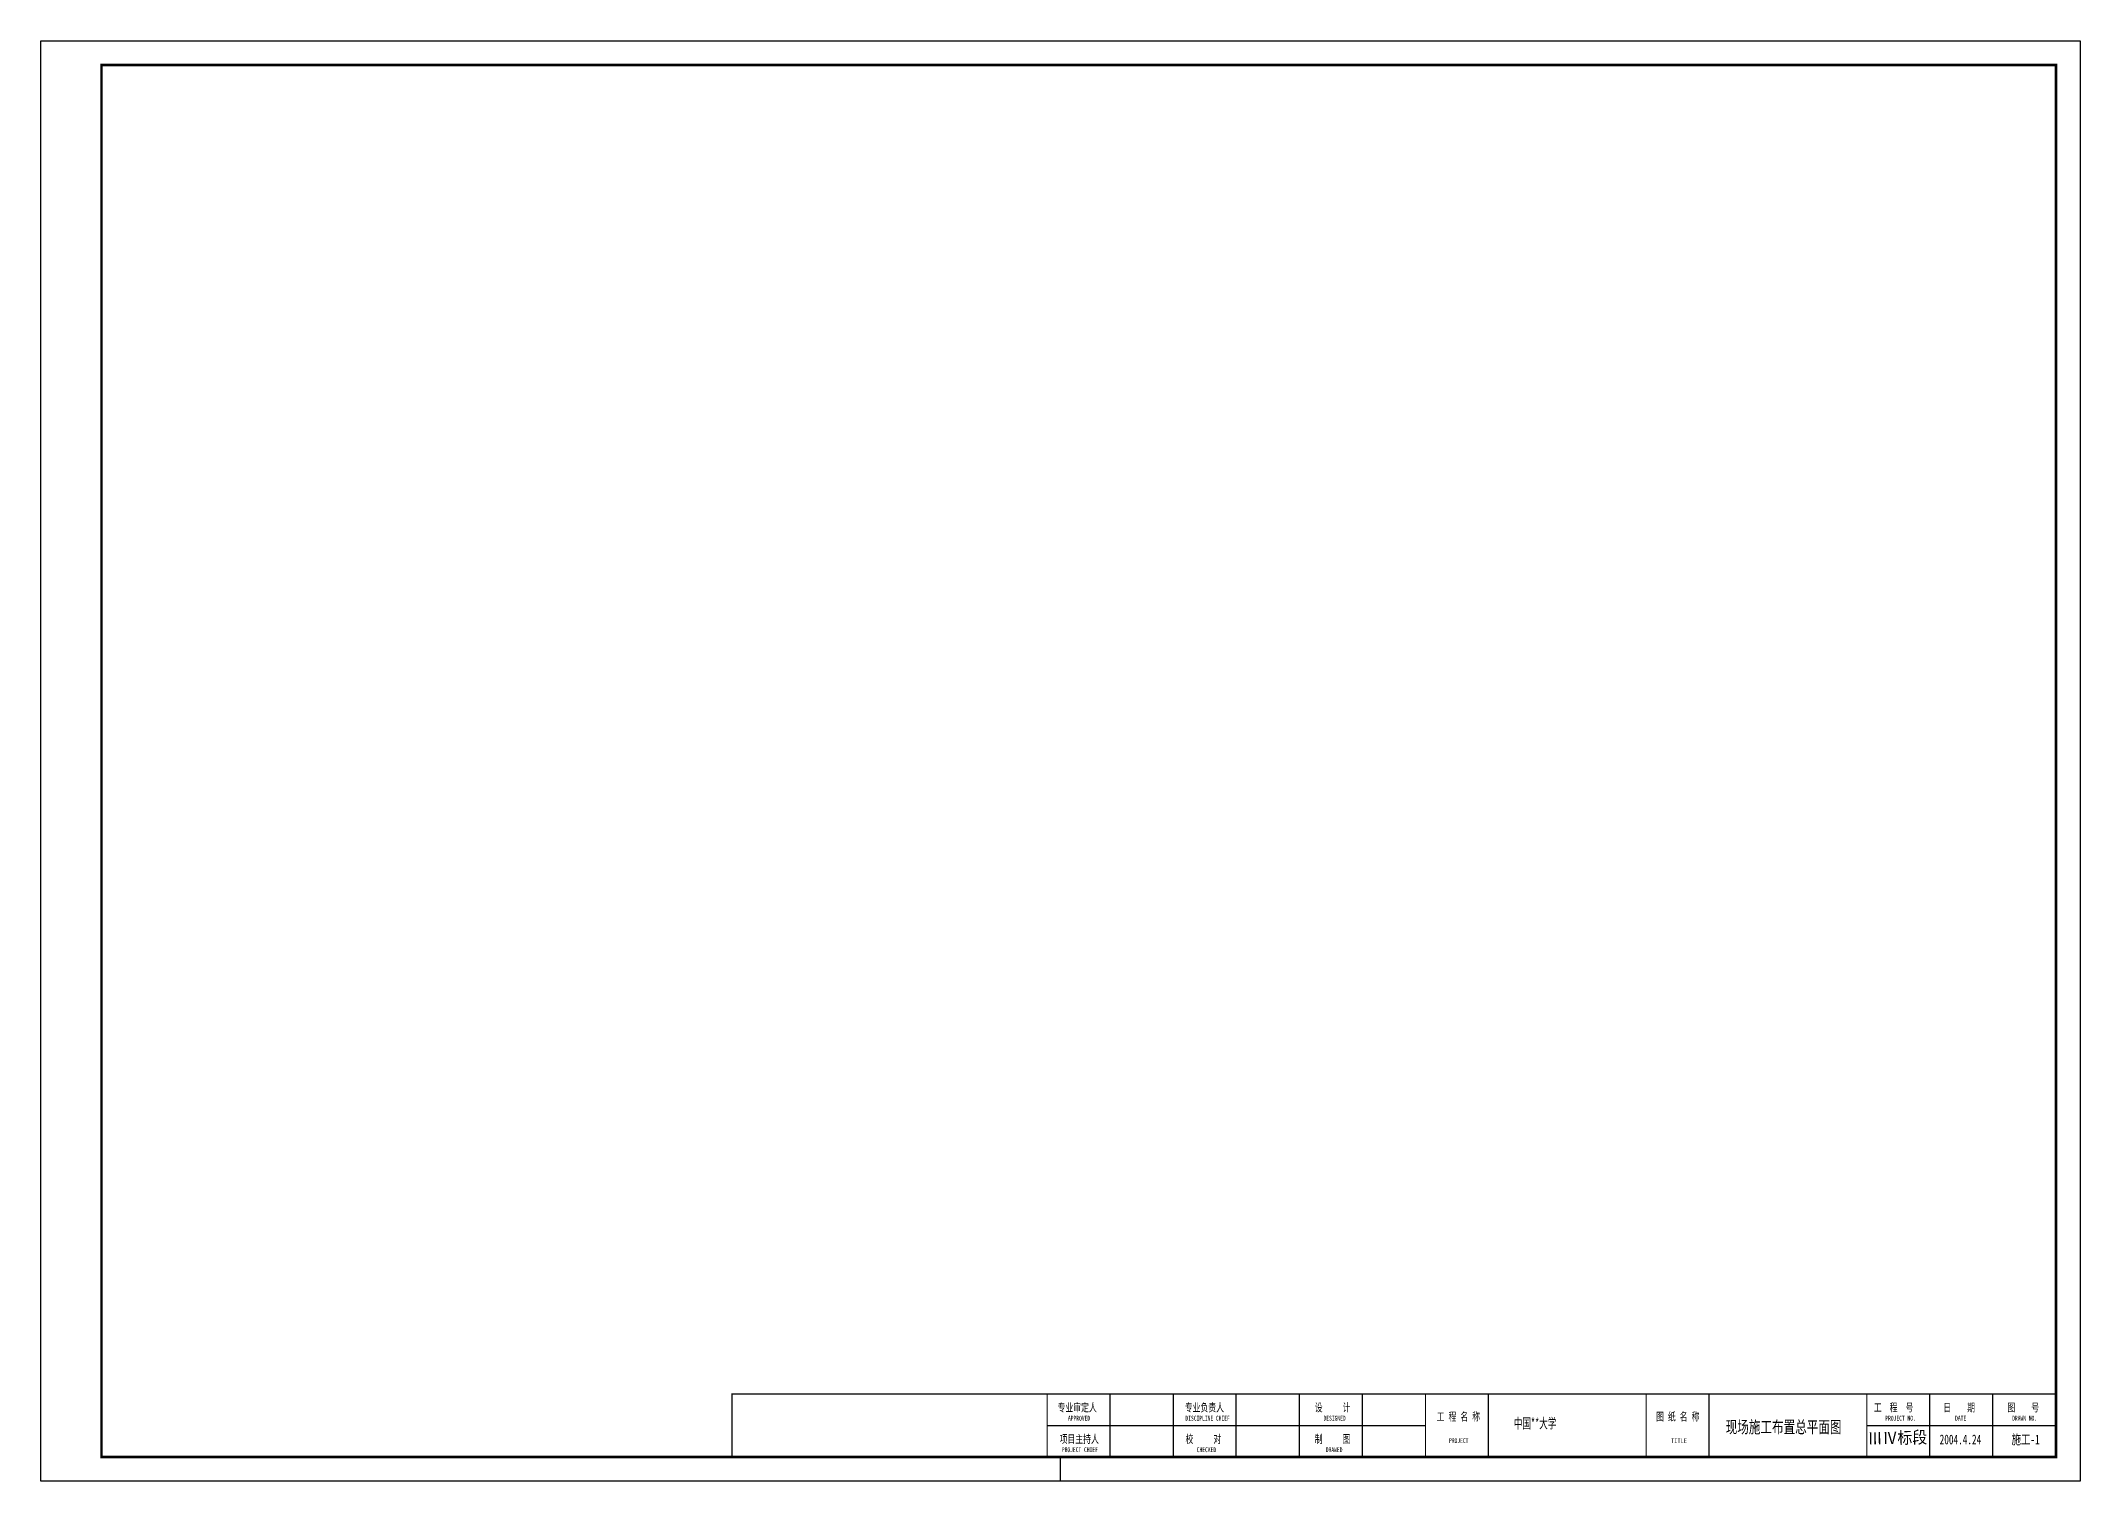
# Model space of a CAD drawing. Extents: x -2559594620 to 78738230735, y -11255911858 to 52366733330.
# Drawn here: x 55431025221 to 78738230735, y 35904806962 to 52366733330 of the extents above; entities that cross this region are included whole.
import ezdxf

# ---------------------------------------------------------------- set-up
doc = ezdxf.new("R2010")
doc.units = 0
doc.header["$LTSCALE"] = 100
doc.layers.add('DRAWING', color=11, linetype='CONTINUOUS')
doc.styles.add('-黑体', font='SIMHEI.TTF', dxfattribs={"width": 0.9})

msp = doc.modelspace()

# ---------------------------------------------------------------- linework, layer by layer
at = {"layer": 'DRAWING'}
for p, q in [((55431025221, 35904806962), (55431025221, 52366733330)), ((55431025221, 52366733330), (78738230735, 52366733330)), ((78738230735, 52366733330), (78738230735, 35904806962)), ((67652758433, 36181943770), (67652758433, 36902499469)), ((69093869832, 36181943770), (69093869832, 36902499469)), ((70534981231, 36181943770), (70534981231, 36902499469)), ((71976092631, 36181943770), (71976092631, 36902499469)), ((74498037579, 36181943770), (74498037579, 36902499469)), ((77019982528, 36181943770), (77019982528, 36902499469)), ((77740538228, 36181943770), (77740538228, 36902499469)), ((66932202733, 36542221619), (71255536931, 36542221619)), ((76299426828, 36542221619), (78461093927, 36542221619)), ((67084627978, 35904806962), (67084627978, 36181943770)), ((78738230735, 35904806962), (55431025221, 35904806962))]:
    msp.add_line(p, q, dxfattribs=at)
at = {"layer": 'DRAWING', "const_width": 27713681}
msp.add_lwpolyline([(56123867239, 36181943770), (78461093927, 36181943770), (78461093927, 52089596522), (56123867239, 52089596522)], close=True, dxfattribs=at)
at = {"layer": 'DRAWING', "const_width": 13856840}
for points in [[(63329424235, 36181943770), (63329424235, 36902499469), (78461093927, 36902499469)], [(66932202733, 36181943770), (66932202733, 36902499469)], [(68373314133, 36181943770), (68373314133, 36902499469)], [(69814425532, 36181943770), (69814425532, 36902499469)], [(71255536931, 36181943770), (71255536931, 36902499469)], [(73777481880, 36181943770), (73777481880, 36902499469)], [(76299426828, 36181943770), (76299426828, 36902499469)]]:
    msp.add_lwpolyline(points, dxfattribs=at)

# ---------------------------------------------------------------- texts
at = {"layer": 'DRAWING', "style": '-黑体'}
for s, height, width, p in [('专业审定人', 91455146.5, 0.7, (67051290708, 36701024996)), ('APPROVED', 55427361.5, 0.7, (67170122795, 36597552415)), ('专业负责人', 91455146.5, 0.7, (68505026381, 36701024996)), ('DISCIPLINE CHIEF', 55427361.51, 0.7, (68512525023, 36597552415)), ('设     计', 91455146.5, 0.7, (69990086526, 36701024996)), ('DESIGNED', 55427361.5, 0.7, (70090220602, 36597552415)), ('工 程 名 称', 91455146.5, 0.7, (71383918584, 36596848254)), ('中国**大学', 116397459.2, 0.6, (72265573194, 36508296888)), ('图 纸 名 称', 91455146.5, 0.7, (73891043058, 36596848254)), ('现场施工布置总平面图', 138568403.8, 0.7, (74686619430, 36454938787)), ('工  程  号', 91455146.5, 0.7, (76379621883, 36701024996)), ('PROJECT NO.', 55427361.51, 0.7, (76510914365, 36597552415)), ('日    期', 91455146.5, 0.7, (77173486889, 36701024996)), ('DATE', 55427361.5, 0.7, (77308946789, 36597552415)), ('图    号', 91455146.5, 0.7, (77906224520, 36701024996)), ('DRAWN NO.', 55427361.5, 0.7, (77960661820, 36597552415)), ('项目主持人', 91455146.5, 0.7, (67074553112, 36340747147)), ('校     对', 91455146.5, 0.7, (68513816090, 36340747147)), ('制     图', 91455146.5, 0.7, (69990086526, 36340747147)), ('PROJECT', 55427361.5, 0.7, (71524732788, 36341219644)), ('TITLE', 55427361.5, 0.8, (74062588313, 36341219644)), ('2004.4.24', 110854723, 0.7, (77131878463, 36326609309)), ('施工-1', 110854723, 0.7, (77952838302, 36326609309)), ('PROJECT CHIEF', 55427361.51, 0.7, (67099904664, 36237274565)), ('CHECKED', 55427361.5, 0.7, (68642111205, 36237274565)), ('DRAWED', 55427361.5, 0.7, (70116703092, 36237274565))]:
    msp.add_text(s, height=height, dxfattribs=dict(at, width=width)).set_placement(p)
at = {"layer": 'DRAWING', "insert": (76307120458, 36463210192), "char_height": 138568403.8, "width": 1048480652.29, "attachment_point": 1, "rotation": 1.2251005084, "style": '-黑体'}
msp.add_mtext('ⅢⅣ标段', dxfattribs=at)

doc.saveas('drawing.dxf')
